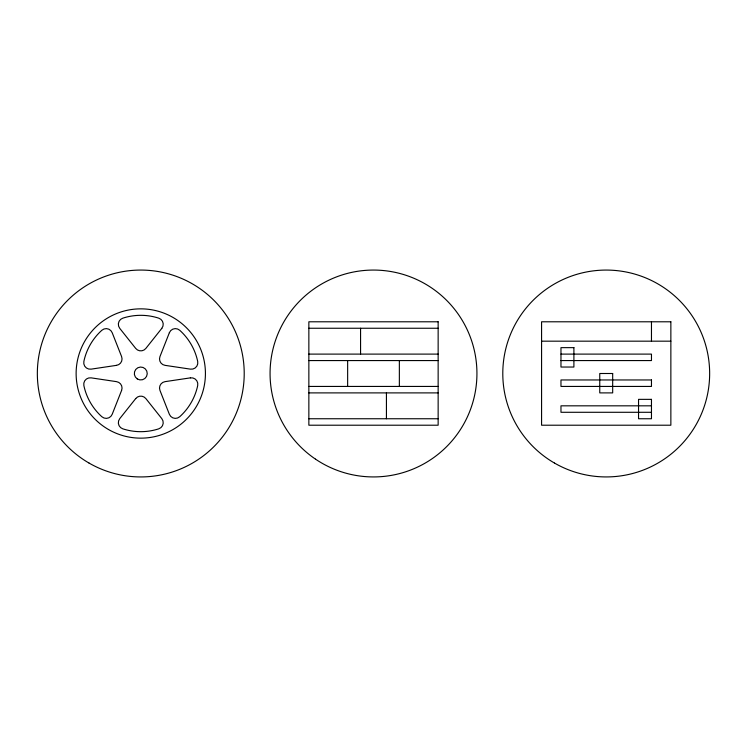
<?xml version="1.0" encoding="UTF-8"?>
<svg xmlns="http://www.w3.org/2000/svg" width="747" height="747" viewBox="0 0 747 747"><rect width="100%" height="100%" fill="white"/><g stroke="black" fill="none" stroke-linecap="round" stroke-linejoin="round"><path stroke-width="1.12" d="M308.856 328.25L438.144 328.25M541.575 341.174L670.862 341.174M308.856 354.106L438.144 354.106M560.969 354.106L651.468 354.106L651.468 360.568L560.969 360.568M308.856 360.568L438.144 360.568M308.856 386.432L438.144 386.432M308.856 392.894L438.144 392.894M651.468 405.826L560.969 405.826L560.969 412.288L651.468 412.288M308.856 418.75L438.144 418.75M651.468 321.789L651.468 341.174M399.356 360.568L399.356 386.432M386.432 392.894L386.432 418.75M360.568 328.25L360.568 354.106M347.644 360.568L347.644 386.432M121.602 390.41L112.19 414.305A6.462 6.462 0 0 1 101.853 416.733A58.182 58.182 0 0 1 83.869 385.592A6.462 6.462 0 0 1 91.153 377.861L116.541 381.652A6.462 6.462 0 0 1 121.602 390.41M169.373 332.695L159.961 356.59A6.462 6.462 0 0 0 165.022 365.348L190.41 369.139A6.462 6.462 0 0 0 197.694 361.408A58.182 58.182 0 0 0 179.71 330.267A6.462 6.462 0 0 0 169.373 332.695M161.819 328.344L145.842 348.438A6.462 6.462 0 0 1 135.721 348.438L119.744 328.344A6.462 6.462 0 0 1 122.807 318.166A58.182 58.182 0 0 1 158.756 318.166A6.462 6.462 0 0 1 161.819 328.344M135.721 398.562L119.744 418.656A6.462 6.462 0 0 0 122.807 428.834A58.182 58.182 0 0 0 158.756 428.834A6.462 6.462 0 0 0 161.819 418.656L145.842 398.562A6.462 6.462 0 0 0 135.721 398.562M116.541 365.348L91.153 369.139A6.462 6.462 0 0 1 83.869 361.408A58.182 58.182 0 0 1 101.853 330.267A6.462 6.462 0 0 1 112.19 332.695L121.602 356.59A6.462 6.462 0 0 1 116.541 365.348M190.41 377.861L165.022 381.652A6.462 6.462 0 0 0 159.961 390.41L169.373 414.305A6.462 6.462 0 0 0 179.71 416.733A58.182 58.182 0 0 0 197.694 385.592A6.462 6.462 0 0 0 190.41 377.861M438.144 321.789L308.856 321.789L308.856 425.211L438.144 425.211L438.144 321.789M670.862 321.789L541.575 321.789L541.575 425.211L670.862 425.211L670.862 321.789M573.901 347.644L560.969 347.644L560.969 367.038L573.901 367.038L573.901 347.644M612.68 373.5L599.757 373.5L599.757 392.894L612.68 392.894L612.68 373.5M651.468 379.962L560.969 379.962L560.969 386.432L651.468 386.432L651.468 379.962M651.468 399.356L638.545 399.356L638.545 418.75L651.468 418.75L651.468 399.356M137.289 378.934A6.462 6.462 0 0 0 147.234 373.808A6.462 6.462 0 0 0 137.821 367.757A6.462 6.462 0 0 0 137.289 378.934M89.061 463.075A103.431 103.431 0 0 0 244.213 373.5A103.431 103.431 0 0 0 89.061 283.925A103.431 103.431 0 0 0 89.061 463.075M108.455 429.488A64.644 64.644 0 0 0 205.425 373.5A64.644 64.644 0 0 0 108.455 317.512A64.644 64.644 0 0 0 108.455 429.488M315.523 459.153A103.431 103.431 0 0 0 476.67 380.877A103.431 103.431 0 0 0 328.307 280.461A103.431 103.431 0 0 0 315.523 459.153M554.507 463.075A103.431 103.431 0 0 0 709.65 373.5A103.431 103.431 0 0 0 554.507 283.925A103.431 103.431 0 0 0 554.507 463.075"/></g></svg>
